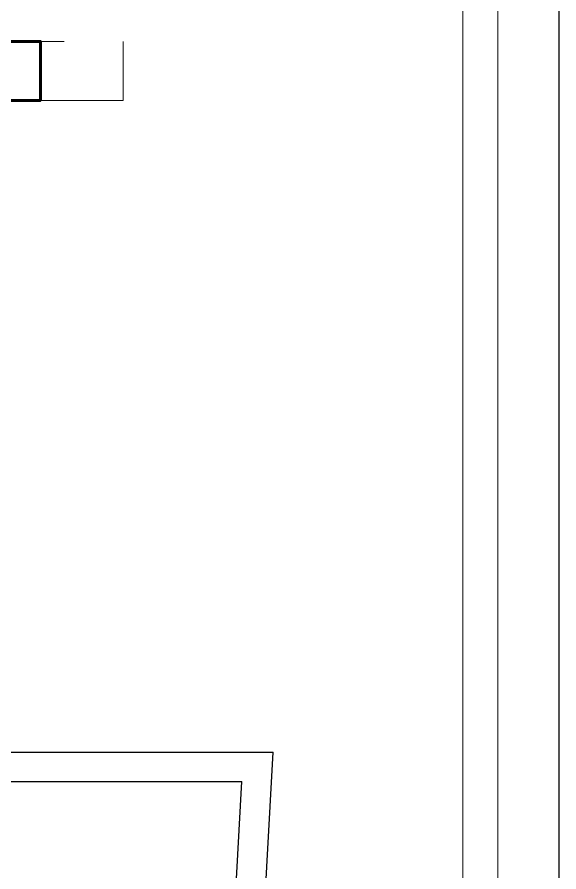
# Model space of a CAD drawing. Header units: inches. Extents: x 109699 to 44449955, y -10987 to 15824140.
# Drawn here: x 198116.7 to 198208.4, y -4168.5 to -4023.9 of the extents above; entities that cross this region are included whole.
import ezdxf

# ---------------------------------------------------------------- set-up
doc = ezdxf.new("R2010")
doc.units = ezdxf.units.IN
doc.header["$LTSCALE"] = 5
doc.header["$MEASUREMENT"] = 0
doc.linetypes.add('ACAD_ISO03W100', pattern=[30, 12, -18])
for name, color, linetype, lineweight in [('@NORMAL', 7, 'Continuous', 5), ('cloumn', 253, 'Continuous', 60), ('dotted', 8, 'ACAD_ISO03W100', 5), ('Low Height wall --- 2', 252, 'Continuous', 30), ('WALL-1', 8, 'Continuous', 9)]:
    doc.layers.add(name, color=color, linetype=linetype, lineweight=lineweight)

# ---------------------------------------------------------------- blocks, each defined once
blk = doc.blocks.new('zxczxczxcz')
at = {"layer": '@NORMAL'}
for points in [[(177327.54, -15450.1), (175295.18, -15450.1), (175295.18, -14276.83), (177327.54, -14276.83)], [(177319.91, -15442.46), (175302.82, -15442.46), (175302.82, -14284.47), (177319.91, -14284.47)]]:
    blk.add_lwpolyline(points, close=True, dxfattribs=at)
at = {"layer": 'WALL-1', "lineweight": 30}
blk.add_lwpolyline([(177340.91, -15463.47), (175281.82, -15463.47), (175281.82, -14263.47), (177340.91, -14263.47)], close=True, dxfattribs=at)

msp = doc.modelspace()

# ---------------------------------------------------------------- linework, layer by layer
at = {"layer": 'cloumn', "elevation": 0.26}
msp.add_lwpolyline([(198106.67, -4028.01), (198120.67, -4028.01), (198120.67, -4038.01), (198106.67, -4038.01)], dxfattribs=at)
at = {"layer": 'dotted', "ltscale": 0.3, "elevation": 0.26}
msp.add_lwpolyline([(198106.67, -4028.01), (198134.67, -4028.01), (198134.67, -4038.01), (198106.67, -4038.01)], dxfattribs=at)
at = {"layer": 'Low Height wall --- 2'}
for p, q in [((198106.84, -4148.24, 0.08), (198160.03, -4148.24, 0.08)), ((198106.84, -4153.24, 0.08), (198154.75, -4153.24, 0.08))]:
    msp.add_line(p, q, dxfattribs=at)
at = {"layer": 'Low Height wall --- 2', "elevation": 0.19}
for points in [[(198132.92, -4250.56), (198149.02, -4224.74), (198157.39, -4196.25), (198160.03, -4148.24)], [(198129.26, -4246.98), (198144.42, -4222.68), (198152.43, -4195.4), (198154.75, -4153.24)]]:
    msp.add_lwpolyline(points, dxfattribs=at)

# ---------------------------------------------------------------- block references
at = {"layer": 'WALL-1', "linetype": 'Continuous', "xscale": 0.7745455872000001, "yscale": 0.7745455872000001, "zscale": 0.7745455872000001, "rotation": 270}
msp.add_blockref('zxczxczxcz', (209256.07, 132789.8), dxfattribs=at)

doc.saveas('drawing.dxf')
